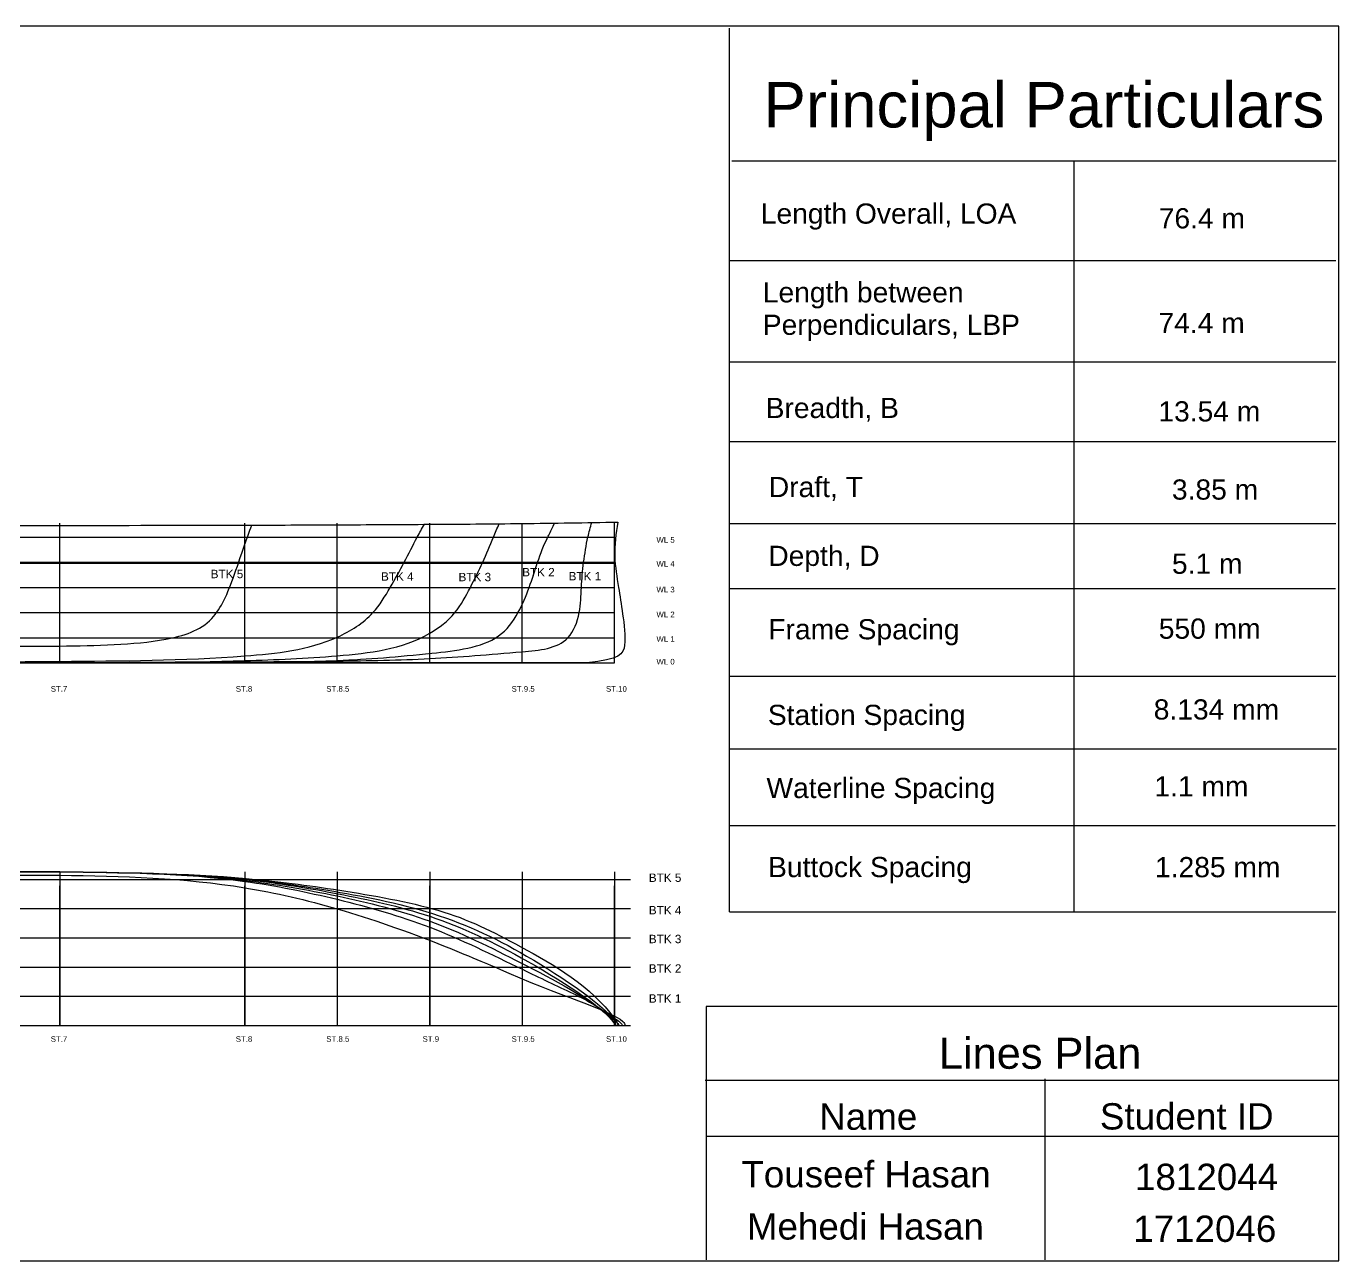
# Model space of a CAD drawing. Header units: inches. Extents: x 18 to 468, y 40 to 453.
# Drawn here: x 162.8 to 220.5, y 373.4 to 427.7 of the extents above; entities that cross this region are included whole.
import ezdxf

# ---------------------------------------------------------------- set-up
doc = ezdxf.new("R2010")
doc.units = ezdxf.units.IN
doc.header["$MEASUREMENT"] = 0
doc.linetypes.add('C_SOLID_M', pattern=[0])
doc.linetypes.add('DASHED2', pattern=[0.375, 0.25, -0.125])
doc.layers.add('1', color=130, linetype='Continuous')
doc.layers.add('DITTOS', color=2, linetype='C_SOLID_M')
doc.layers.add('Text', color=2, linetype='Continuous', lineweight=13)
doc.styles.get("Standard").update_dxf_attribs({"font": 'arial.ttf'})

msp = doc.modelspace()

# ---------------------------------------------------------------- linework, layer by layer
for p, q in [((193.70739, 427.59493), (193.70739, 399.10281)), ((193.8291, 421.75793), (220.40363, 421.75793)), ((208.87652, 421.74233), (208.87652, 399.10527)), ((193.69064, 417.37679), (220.39814, 417.37679)), ((193.73367, 412.92261), (220.38979, 412.92261)), ((193.73379, 409.41765), (220.39818, 409.41765)), ((180.53693, 399.67661), (180.53693, 405.82661)), ((193.7122, 405.81523), (220.39299, 405.81523)), ((107.33102, 404.06771), (188.69768, 404.06771)), ((193.73224, 402.94772), (220.38709, 402.94772)), ((131.73299, 400.41905), (164.26895, 400.41905)), ((187.44328, 399.67801), (131.73299, 399.67661)), ((131.73299, 399.67661), (187.44328, 399.67801)), ((193.70739, 399.10281), (220.38948, 399.10281)), ((193.7093, 399.10764), (193.7093, 388.73176)), ((208.87679, 399.09284), (208.87679, 388.72566)), ((193.74833, 395.90442), (220.43041, 395.90442)), ((193.70682, 392.52545), (220.3889, 392.52545)), ((131.73322, 390.49655), (164.26895, 390.49657)), ((164.26895, 390.49657), (139.86698, 390.49657)), ((180.53693, 383.73157), (180.53693, 389.88157)), ((188.67092, 383.73157), (188.67092, 389.88157)), ((193.72102, 388.7259), (220.40311, 388.7259)), ((220.4606, 384.5644), (192.69502, 384.5644)), ((192.69502, 384.5644), (192.69502, 373.42286)), ((192.65979, 381.33107), (220.5042, 381.33107)), ((207.59966, 381.38182), (207.59966, 373.41965)), ((192.68191, 378.87053), (220.51099, 378.87053))]:
    msp.add_line(p, q)
msp.add_spline([(107.33102, 405.58061), (111.39802, 405.58061), (115.46501, 405.58061), (119.53201, 405.58061), (123.599, 405.58061), (131.73299, 405.58061), (139.86698, 405.58061), (148.00097, 405.68639), (156.13496, 405.70361), (164.26895, 405.72469), (172.40294, 405.74051), (176.46994, 405.75527), (180.53693, 405.77741), (184.60393, 405.81185), (188.81471, 405.87382)], degree=3)
for points, knots in [([(188.81471, 405.87382), (188.71929, 405.37246), (188.60899, 404.42361), (188.83443, 403.08708), (189.0172, 401.90887), (189.22733, 400.36626), (188.90998, 399.82647), (187.44328, 399.67801)], [2.19235023, 2.19235023, 2.19235023, 2.19235023, 3.4450743, 4.56290629, 5.46821315, 6.37400409, 7.21244939, 7.21244939, 7.21244939, 7.21244939]), ([(156.13496, 399.67661), (158.84431, 399.67664), (164.2632, 399.67671), (171.06835, 399.70483), (176.47895, 399.938), (179.81565, 400.34359), (181.69692, 401.7967), (182.31973, 402.98249), (182.88604, 404.0886), (183.26221, 405.04423), (183.50752, 405.60679), (183.59463, 405.80106)], [0, 0, 0, 0, 6.61300163, 13.22647906, 16.53745969, 19.94069685, 21.10748256, 22.16378146, 23.16802127, 24.1453809, 24.66465712, 24.66465712, 24.66465712, 24.66465712]), ([(156.13496, 399.67661), (158.84916, 399.7023), (164.2786, 399.75371), (171.04965, 399.79049), (175.83823, 400.31273), (178.00963, 401.6704), (178.79757, 402.97677), (179.42156, 404.09687), (179.89094, 405.03988), (180.19631, 405.59047), (180.30222, 405.77592)], [0, 0, 0, 0, 6.61325599, 13.22908771, 16.60309809, 18.15355374, 19.24591307, 20.27559983, 21.29057017, 21.81166577, 21.81166577, 21.81166577, 21.81166577]), ([(164.26895, 399.67661), (166.98318, 399.67613), (171.05464, 399.67541), (176.45763, 399.75716), (180.59001, 399.82421), (183.8064, 400.11027), (186.61439, 400.33846), (187.17864, 401.86691), (187.19874, 402.99714), (187.29642, 404.1137), (187.45426, 405.06866), (187.60262, 405.64358), (187.66333, 405.85527)], [0, 0, 0, 0, 6.61303413, 9.9198405, 13.2275854, 16.54328829, 18.25212044, 19.24008861, 20.14413868, 21.04828143, 21.9619703, 22.50052179, 22.50052179, 22.50052179, 22.50052179]), ([(164.26895, 399.67661), (166.97423, 399.70403), (171.03238, 399.74517), (176.50276, 399.72544), (180.11024, 400.03945), (183.41028, 400.4097), (184.42462, 401.78903), (184.92715, 402.9767), (185.27335, 404.12098), (185.5993, 404.96822), (185.83998, 405.42857), (186.03092, 405.83048)], [0, 0, 0, 0, 6.61316477, 9.92034016, 13.23922779, 15.62831866, 16.84017089, 17.83006517, 18.77985613, 19.75398743, 20.03371474, 20.03371474, 20.03371474, 20.03371474]), ([(164.26895, 400.41905), (165.85707, 400.45407), (168.37995, 400.45961), (170.73982, 401.18616), (171.52138, 402.41908), (171.9089, 403.45678), (172.40294, 404.86933), (172.58306, 405.4107), (172.72123, 405.74138)], [6.613, 6.613, 6.613, 6.613, 10.67131235, 12.88943616, 13.8097435, 14.74217404, 15.64281367, 16.0808823, 16.0808823, 16.0808823, 16.0808823]), ([(114.98551, 383.73157), (114.99849, 384.15498), (115.00384, 385.01667), (115.38133, 388.02798), (119.49622, 389.30623), (124.83887, 390.06195), (131.75794, 390.42277), (139.85931, 390.30583), (148.00187, 390.34226), (156.13903, 390.31341), (164.25786, 390.39245), (171.14684, 390.18148), (176.49337, 388.9349), (180.40709, 387.58688), (183.51828, 386.25574), (183.51828, 386.25574), (186.21643, 385.03613), (188.78903, 384.3293), (189.14061, 383.77791), (189.12702, 383.73157)], [0, 0, 0, 0, 1.0525581, 2.64099095, 6.42127776, 9.77090914, 16.3957371, 23.0087371, 29.6217371, 36.2347371, 42.84773889, 49.47557488, 52.86973764, 56.37711611, 58.57655571, 58.57655571, 58.57655571, 63.49933508, 64.14017905, 64.14017905, 64.14017905, 64.14017905]), ([(156.13496, 390.49657), (158.84381, 390.50156), (164.26511, 390.51156), (171.10366, 390.42726), (176.51712, 389.32265), (180.64885, 388.15695), (184.04718, 386.46705), (186.13036, 385.47156), (186.84655, 385.14258), (187.5704, 384.78176), (188.10766, 384.45819), (189.01982, 383.80258), (189.01552, 383.73157)], [0, 0, 0, 0, 6.61300092, 13.23480357, 16.60333881, 20.05881915, 23.68720031, 25.75642253, 25.75642253, 25.75642253, 27.40574746, 27.82549981, 27.82549981, 27.82549981, 27.82549981]), ([(164.26895, 390.49657), (166.99056, 390.46245), (171.09014, 390.41105), (176.50508, 389.47103), (180.68507, 388.43899), (184.60393, 386.47243), (187.57036, 384.93129), (188.84747, 383.79486), (188.84612, 383.73157)], [0, 0, 0, 0, 6.62051974, 9.97253563, 13.40098073, 17.0590489, 20.93917104, 21.13379578, 21.13379578, 21.13379578, 21.13379578]), ([(164.26895, 390.49657), (166.98724, 390.45566), (171.07576, 390.39414), (175.5316, 389.79961), (180.68174, 388.85925), (184.86949, 386.93159), (188.25246, 384.5746), (188.67092, 383.92402)], [0, 0, 0, 0, 6.61919932, 9.95581467, 13.33901789, 16.96861242, 21.05226818, 21.05226818, 21.05226818, 21.05226818]), ([(164.26895, 390.49657), (166.99133, 390.46881), (171.20576, 390.42075), (176.46994, 389.72966), (181.33112, 388.87198), (184.41409, 387.31172), (187.80547, 385.3661), (188.81607, 383.81177), (188.81471, 383.73157)], [0, 0, 0, 0, 6.61901935, 9.9538863, 13.3260412, 16.95184819, 20.99458336, 21.32927056, 21.32927056, 21.32927056, 21.32927056]), ([(164.26895, 390.49654), (166.98856, 390.46777), (171.4016, 390.41558), (176.49884, 389.55796), (180.67876, 388.66225), (184.85444, 386.69823), (188.48305, 384.3226), (188.69432, 383.73157)], [0, 0, 0, 0, 6.61919841, 9.9636432, 13.3669959, 17.01229617, 21.09614893, 21.09614893, 21.09614893, 21.09614893])]:
    msp.add_open_spline(points, degree=3, knots=knots)
for points in [[(188.53994, 399.67801), (188.53946, 399.67754), (188.53899, 399.67707), (188.53851, 399.67661)], [(188.67092, 383.92402), (188.70001, 383.85363), (188.71407, 383.83462), (188.71407, 383.73157)]]:
    msp.add_open_spline(points, degree=3)
at = {"layer": '1'}
for p, q in [((164.26895, 399.67661), (164.26895, 405.82661)), ((172.40294, 399.67661), (172.40294, 405.82661)), ((176.46994, 399.67661), (176.46994, 405.82661)), ((184.60393, 399.67661), (184.60393, 405.82661)), ((188.67092, 399.67661), (188.67092, 405.82661)), ((107.33102, 405.2153), (188.67092, 405.2153)), ((107.33102, 404.10756), (188.67092, 404.10756)), ((107.33102, 402.99982), (188.67092, 402.99982)), ((107.33102, 401.89208), (188.67092, 401.89208)), ((107.33102, 400.78434), (188.67092, 400.78434)), ((107.33102, 399.67661), (188.67092, 399.67661)), ((164.26895, 390.49657), (164.26895, 383.73157)), ((172.40294, 390.49657), (172.40294, 383.73157)), ((176.46994, 390.49657), (176.46994, 383.73157)), ((180.53693, 390.49657), (180.53693, 383.73157)), ((184.60393, 390.49657), (184.60393, 383.73157)), ((188.67092, 390.49657), (188.67092, 383.73157)), ((107.33102, 390.15709), (188.67092, 390.15709)), ((164.26895, 383.73157), (164.26895, 389.88157)), ((172.40294, 383.73157), (172.40294, 389.88157)), ((188.67092, 390.15709), (189.37277, 390.15709)), ((107.33102, 388.87198), (188.67092, 388.87198)), ((188.67092, 388.87198), (189.37277, 388.87198)), ((107.33102, 387.58688), (188.67092, 387.58688)), ((188.67092, 387.58688), (189.37277, 387.58688)), ((107.33102, 386.30177), (188.67092, 386.30177)), ((188.67092, 386.30177), (189.37277, 386.30177)), ((107.33102, 385.01667), (188.67092, 385.01667)), ((188.67092, 385.01667), (189.37277, 385.01667)), ((107.33102, 383.73157), (188.67092, 383.73157)), ((172.40294, 383.73157), (180.53693, 383.73157)), ((180.53693, 383.73157), (188.67092, 383.73157)), ((188.67092, 383.73157), (189.37277, 383.73157))]:
    msp.add_line(p, q, dxfattribs=at)
at = {"layer": 'DITTOS', "color": 2, "true_color": 0xffff00}
msp.add_lwpolyline([(102.58966, 373.38375), (220.52459, 373.38375), (220.52459, 427.68414), (102.58966, 427.68414)], close=True, dxfattribs=at)

# ---------------------------------------------------------------- texts
at = {"layer": '1', "color": 5, "attachment_point": 7, "line_spacing_factor": 0.963855}
for s, insert, char_height, width in [('{\\C7;Principal Particulars}', (195.22512, 422.62974), 1.9984436, 26.1483105), ('{\\C7;Length Overall, LOA}', (195.10346, 418.73317), 0.8881972, 11.6107702), ('{\\C7;76.4 m}', (212.60732, 418.78031), 0.8881972, 5.1312113), ('{\\C7;Length between \\PPerpendiculars, LBP}', (195.19153, 413.8421), 0.8881972, 11.6214713), ('{\\C7;74.4 m}', (212.59554, 414.1891), 0.8881972, 6.5009612), ('{\\C7;Breadth, B}', (195.31697, 410.28576), 0.8881972, 13.2066761), ('{\\C7;13.54 m}', (212.59053, 410.28785), 0.8881972, 5.2275219), ('{\\C7;Draft, T}', (195.45618, 406.80792), 0.8881972, 13.3871645), ('{\\C7;3.85 m}', (213.18703, 406.85012), 0.8881972, 4.5265952), ('{\\C7;Depth, D}', (195.43303, 403.67788), 0.8881972, 13.3871645), ('{\\C7;5.1 m}', (213.18703, 403.58686), 0.8881972, 4.5265952), ('{\\C7;Frame Spacing}', (195.43303, 400.44893), 0.8881972, 13.3871645), ('{\\C7;Station Spacing}', (195.41318, 396.68131), 0.8881972, 13.3871645), ('{\\C7;Waterline Spacing}', (195.35112, 393.46691), 0.8881972, 13.3871645), ('{\\C7;Buttock Spacing}', (195.42179, 389.98965), 0.8881972, 13.3871645)]:
    msp.add_mtext(s, dxfattribs=dict(at, insert=insert, char_height=char_height, width=width))
at = {"layer": '1', "attachment_point": 1}
for s, width, insert, char_height in [('WL 5', 1.6963735, (190.51243, 405.21334), 0.246), ('WL 4', 1.6963735, (190.51243, 404.16385), 0.246), ('BTK 5', 1.8534362, (170.90506, 403.77641), 0.369), ('BTK 4', 1.8534362, (178.39691, 403.66626), 0.369), ('BTK 3', 1.8534362, (181.80568, 403.64203), 0.369), ('BTK 2', 1.8534362, (184.60393, 403.85634), 0.369), ('BTK 1', 1.8534362, (186.64895, 403.67883), 0.369), ('WL 3', 1.6963735, (190.51243, 403.02869), 0.246), ('WL 2', 1.6963735, (190.51243, 401.93636), 0.246), ('WL 1', 1.6963735, (190.51243, 400.85627), 0.246), ('WL 0', 1.6963735, (190.51243, 399.85782), 0.246), ('ST.7', 0.492014, (163.86948, 398.66078), 0.246), ('ST.8', 0.492014, (172.00793, 398.66078), 0.246), ('ST.8.5', 0.492014, (175.98977, 398.66078), 0.246), ('ST.9.5', 0.492014, (184.14271, 398.66078), 0.246), ('ST.10', 0.492014, (188.29328, 398.66078), 0.246), ('BTK 5', 1.8534362, (190.17646, 390.41682), 0.369), ('BTK 4', 1.8534362, (190.17646, 388.98704), 0.369), ('BTK 3', 1.8534362, (190.17646, 387.72131), 0.369), ('BTK 2', 1.8534362, (190.17646, 386.42297), 0.369), ('BTK 1', 1.8534362, (190.17646, 385.10175), 0.369), ('ST.7', 0.492014, (163.86948, 383.26089), 0.246), ('ST.8', 0.492014, (172.00793, 383.26089), 0.246), ('ST.8.5', 0.492014, (175.98977, 383.26089), 0.246), ('ST.9', 0.492014, (180.2247, 383.26089), 0.246), ('ST.9.5', 0.492014, (184.14271, 383.26089), 0.246), ('ST.10', 0.492014, (188.29328, 383.26089), 0.246)]:
    msp.add_mtext_dynamic_manual_height_columns(s, width=width, gutter_width=1.23, heights=[0], dxfattribs=dict(at, insert=insert, char_height=char_height))
at = {"layer": '1', "color": 5, "linetype": 'DASHED2', "char_height": 0.8881875, "attachment_point": 1}
for s, insert in [('{\\C7;550 mm}', (212.60728, 401.63148)), ('{\\C7;8.134 mm}', (212.38666, 398.07813)), ('{\\C7;1.1 mm}', (212.41523, 394.69615)), ('{\\C7;1.285 mm}', (212.44248, 391.14106))]:
    msp.add_mtext_dynamic_manual_height_columns(s, width=14.1334125, gutter_width=1.125, heights=[0], dxfattribs=dict(at, insert=insert))
at = {"layer": 'Text', "color": 7, "true_color": 0xffffff, "attachment_point": 7, "line_spacing_factor": 0.963855}
for s, insert, char_height, width in [('{\\C7;Lines Plan}', (202.93317, 381.80916), 1.3657467, 27.0761688), ('{\\C7;Name}', (197.67207, 379.12766), 1.157548, 22.9485912), ('{\\C7;Student ID}', (210.01777, 379.1399), 1.1575479, 22.9485912), ('{\\C7;Touseef Hasan}', (194.24751, 376.59253), 1.1575479, 22.9485912), ('{\\C7;1812044}', (211.56272, 376.47665), 1.1575479, 22.9485912), ('{\\C7;Mehedi Hasan}', (194.48906, 374.298), 1.1575479, 22.9485912), ('{\\C7;1712046}', (211.48484, 374.19599), 1.1575479, 22.9485912)]:
    msp.add_mtext(s, dxfattribs=dict(at, insert=insert, char_height=char_height, width=width))

doc.saveas('drawing.dxf')
